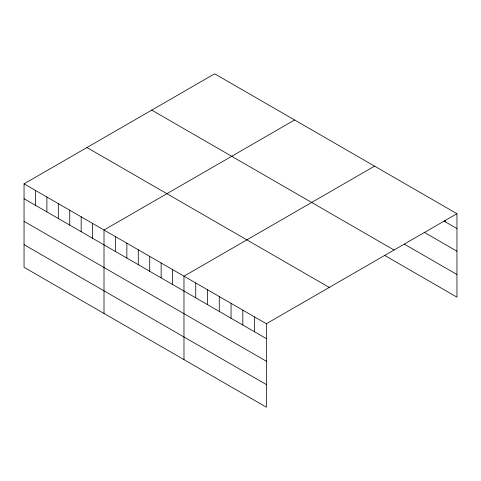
<?xml version="1.0" encoding="UTF-8"?>
<svg xmlns="http://www.w3.org/2000/svg" width="481" height="481" viewBox="0 0 481 481"><rect width="100%" height="100%" fill="white"/><g stroke="black" fill="none" stroke-linecap="round" stroke-linejoin="round"><path stroke-width="0.72" d="M24.05 183.844L266.36 323.743L266.36 407.191L24.05 267.292L24.05 183.844L214.64 73.809L456.95 213.708L456.95 297.156L384.475 255.309M294.6 119.973L104.01 230.014L104.01 313.462M374.567 166.143L183.976 276.178L183.976 359.626M266.36 323.743L456.95 213.708M443.939 221.068L456.95 228.577M424.122 232.257L456.95 251.208M404.299 244.126L456.95 274.525M151.743 110.119L394.053 250.018M86.947 147.535L329.257 287.428M24.05 198.719L266.36 338.618M24.05 221.35L266.36 361.243M24.05 244.667L266.36 384.559M445.184 220.298L445.184 221.783M254.593 316.949L254.593 331.818M242.821 310.155L242.821 325.024M231.054 303.355L231.054 318.23M219.282 296.561L219.282 311.435M207.515 289.766L207.515 304.641M195.743 282.972L195.743 297.847M172.553 269.582L172.553 284.457M161.129 262.987L161.129 277.862M149.705 256.391L149.705 271.266M138.281 249.795L138.281 264.67M126.858 243.2L126.858 258.075M115.434 236.604L115.434 251.479M92.586 223.418L92.586 238.287M81.169 216.823L81.169 231.698M69.745 210.227L69.745 225.102M58.321 203.631L58.321 218.506M46.897 197.036L46.897 211.911M35.474 190.44L35.474 205.315"/></g></svg>
